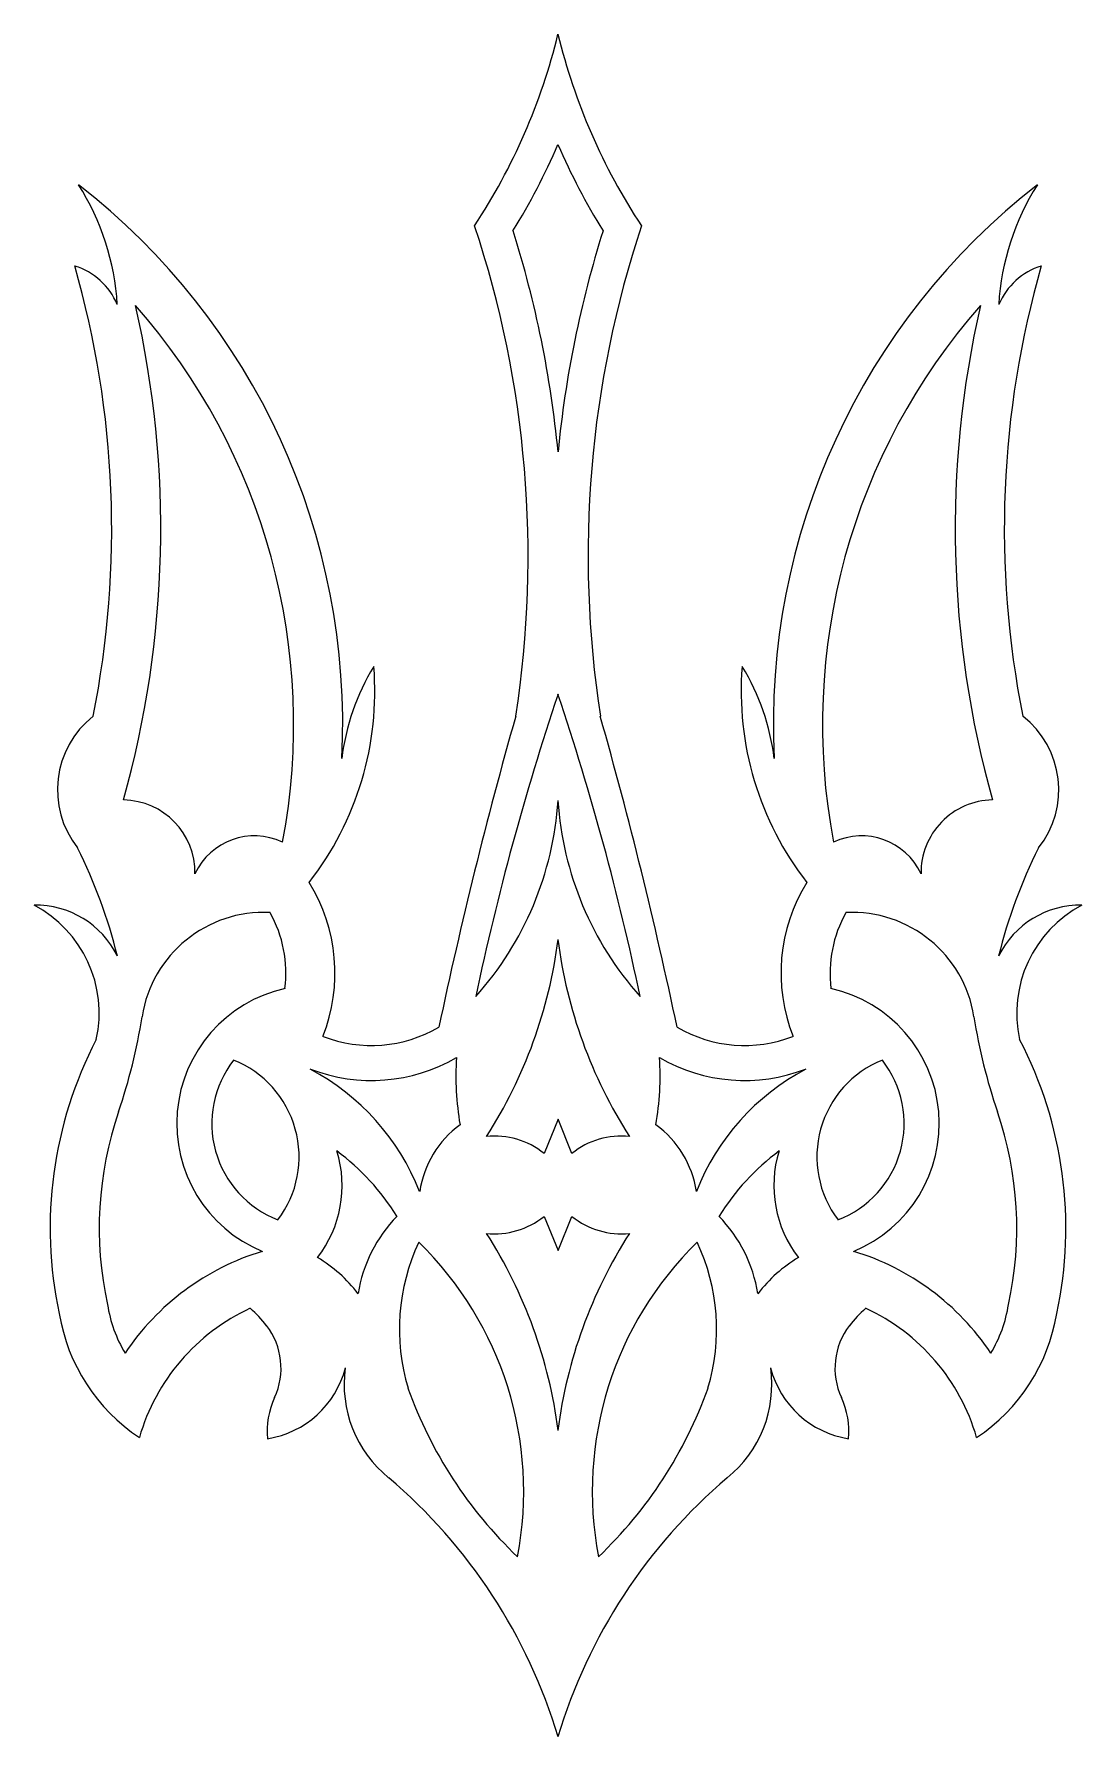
# Model space of a CAD drawing. Header units: millimetres. Extents: x -125 to -50, y 55 to 176.
import ezdxf

# ---------------------------------------------------------------- set-up
doc = ezdxf.new("R2010")
doc.units = ezdxf.units.MM

msp = doc.modelspace()

# ---------------------------------------------------------------- linework, layer by layer
at = {"color": 7, "linetype": 'Continuous', "lineweight": 25}
for p, q in [((-87.64, 98.88), (-88.64, 96.44)), ((-86.65, 96.44), (-87.64, 98.88)), ((-88.64, 91.96), (-87.64, 89.52)), ((-87.64, 89.52), (-86.65, 91.96))]:
    msp.add_line(p, q, dxfattribs=at)
for centre, radius, start, end in [((-129.88, 186.54), 43.46, 326.5976, 346.3642), ((-45.41, 186.54), 43.46, 193.6358, 213.4024), ((-129.88, 186.54), 45.96, 328.1117, 336.7733), ((-45.41, 186.54), 45.96, 203.2267, 211.8883), ((-136.96, 155.94), 17.91, 3.4036, 32.4423), ((-151.74, 127.05), 48.74, 357.138, 52.1698), ((-23.54, 127.05), 48.74, 127.8302, 182.862), ((-38.33, 155.94), 17.91, 147.5577, 176.5964), ((-164.45, 139.06), 74.67, 351.2017, 18.3886), ((-164.45, 139.06), 77.17, 5.5304, 17.4972), ((-10.83, 139.06), 77.17, 162.5028, 174.4696), ((-10.83, 139.06), 74.67, 161.6114, 188.7983), ((-187.52, 140.99), 68.04, 348.6894, 16.0042), ((-123.56, 155.11), 4.86, 22.9258, 72.6227), ((-51.72, 155.11), 4.86, 107.3773, 157.0742), ((12.23, 140.99), 68.04, 163.9958, 191.3106), ((-187.52, 140.99), 71.54, 344.3262, 12.8725), ((-151.74, 127.05), 45.24, 349.3013, 41.3331), ((-23.54, 127.05), 45.24, 138.6669, 190.6987), ((12.23, 140.99), 71.54, 167.1275, 195.6738), ((-122.92, 129.42), 22.21, 322.1099, 4.5416), ((-86.75, 122.62), 16.44, 148.6209, 173.042), ((-52.37, 129.42), 22.21, 175.4584, 217.8901), ((-88.54, 122.62), 16.44, 6.958, 31.3791), ((94.42, 68.07), 192.05, 161.4406, 168.1096), ((-269.71, 68.07), 192.05, 11.8904, 18.5594), ((-116.65, 122.38), 6.7, 128.214, 218.214), ((233.31, 35.82), 336.73, 164.1762, 168.0671), ((-408.6, 35.82), 336.73, 11.9329, 15.8238), ((-58.63, 122.38), 6.7, 321.786, 51.786), ((-118.72, 116.48), 5.18, 359.0511, 89.0511), ((-110.88, 123.15), 23.29, 318.2359, 356.2476), ((-64.41, 123.15), 23.29, 183.7524, 221.7641), ((-56.57, 116.48), 5.18, 90.9489, 180.9489), ((-109.29, 114.4), 4.7, 64.8461, 154.8461), ((-66, 114.4), 4.7, 25.1539, 115.1539), ((-154.98, 101.68), 36.98, 13.8463, 26.599), ((-20.31, 101.68), 36.98, 153.401, 166.1537), ((-115.84, 109.3), 12.29, 338.4567, 31.7972), ((-59.45, 109.3), 12.29, 148.2028, 201.5433), ((-129.08, 106.45), 8.71, 347.4978, 62.2026), ((-124.92, 107.63), 6.53, 26.3994, 90.848), ((-108.62, 104.84), 8.8, 87.173, 171.0927), ((-115.84, 109.3), 8.79, 352.851, 29.4133), ((-59.45, 109.3), 8.79, 150.5867, 187.149), ((-66.67, 104.84), 8.8, 8.9073, 92.827), ((-50.37, 107.63), 6.53, 89.152, 153.6006), ((-46.21, 106.45), 8.71, 117.7974, 192.5022), ((-121.32, 115.98), 33.95, 327.3322, 352.7802), ((-53.97, 115.98), 33.95, 187.2198, 212.6678), ((-104.98, 98.58), 9.86, 102.493, 247.6362), ((-70.31, 98.58), 9.86, 292.3638, 77.507), ((-156.83, 112.39), 40, 341.0762, 351.0927), ((-18.46, 112.39), 40, 188.9073, 198.9238), ((-94.79, 91.12), 29.08, 152.4631, 192.1055), ((-100.95, 113.68), 9.53, 248.7576, 300.2652), ((-74.34, 113.68), 9.53, 239.7348, 291.2424), ((-80.5, 91.12), 29.08, 347.8945, 27.5369), ((-100.95, 113.68), 12.03, 248.7576, 300.2652), ((-73.79, 102.01), 21.14, 176.551, 189.5907), ((-101.5, 102.01), 21.14, 350.4093, 3.449), ((-74.34, 113.68), 12.03, 239.7348, 291.2424), ((-104.98, 98.58), 7.36, 142.0558, 249.0013), ((-113.54, 96.2), 7.43, 322.7777, 68.2793), ((-113.19, 87.57), 16.84, 21.4654, 62.1235), ((-62.1, 87.57), 16.84, 117.8765, 158.5346), ((-61.75, 96.2), 7.43, 111.7207, 217.2223), ((-70.31, 98.58), 7.36, 290.9987, 37.9442), ((-94.79, 91.12), 25.58, 161.0762, 192.2961), ((-90.42, 92.69), 7.16, 125.9483, 171.6092), ((-84.86, 92.69), 7.16, 8.3908, 54.0517), ((-80.5, 91.12), 25.58, 347.7039, 18.9238), ((-92.16, 92.1), 5.59, 51.0033, 96.0392), ((-83.13, 92.1), 5.59, 83.9608, 128.9967), ((-111.42, 94.16), 8.38, 322.2057, 17.108), ((-113.55, 83.01), 16.97, 31.8347, 53.3439), ((-61.74, 83.01), 16.97, 126.6561, 148.1653), ((-63.87, 94.16), 8.38, 162.892, 217.7943), ((-91.88, 84.85), 10.15, 135.5193, 170.934), ((-92.16, 96.3), 5.59, 263.9608, 308.9967), ((-83.13, 96.3), 5.59, 231.0033, 276.0392), ((-83.41, 84.85), 10.15, 9.066, 44.4807), ((-84.38, 83.9), 14.58, 154.8054, 196.7472), ((-114.91, 72.35), 24.82, 349.1594, 45.7094), ((-121.32, 72.42), 33.95, 7.2198, 32.6678), ((-53.97, 72.42), 33.95, 147.3322, 172.7802), ((-60.38, 72.35), 24.82, 134.2906, 190.8406), ((-90.91, 83.9), 14.58, 343.2528, 25.1946), ((-103.49, 72.16), 18.08, 106.8717, 146.2743), ((-109.83, 80.47), 9.92, 37.0235, 59.5414), ((-65.46, 80.47), 9.92, 120.4586, 142.9765), ((-71.8, 72.16), 18.08, 33.7257, 73.1283), ((-110.17, 87.19), 9.73, 188.9815, 210.8802), ((-103.49, 72.16), 14.58, 114.7363, 164.0105), ((-115.17, 79.01), 8.48, 37.3991, 48.8506), ((-60.12, 79.01), 8.48, 131.1494, 142.6009), ((-71.8, 72.16), 14.58, 15.9895, 65.2637), ((-65.12, 87.19), 9.73, 329.1198, 351.0185), ((-110.17, 87.19), 13.23, 189.4395, 236.3555), ((-112.4, 81.13), 5, 335.1877, 37.3991), ((-62.89, 81.13), 5, 142.6009, 204.8123), ((-65.12, 87.19), 13.23, 303.6445, 350.5605), ((-109.45, 82.87), 6.86, 279.1351, 345.4679), ((-94.31, 79.98), 8.59, 172.1809, 230.931), ((-80.98, 79.98), 8.59, 309.069, 7.8191), ((-65.84, 82.87), 6.86, 194.5321, 260.8649), ((-102.7, 76.64), 5.69, 155.1877, 185.5194), ((-69.03, 90.2), 31.14, 199.7103, 226.3315), ((-106.26, 90.2), 31.14, 313.6685, 340.2897), ((-72.59, 76.64), 5.69, 354.4806, 24.8123), ((-124.83, 43.72), 38.81, 16.6238, 49.6789), ((-50.46, 43.72), 38.81, 130.3211, 163.3762)]:
    msp.add_arc(centre, radius, start, end, dxfattribs=at)

doc.saveas('drawing.dxf')
